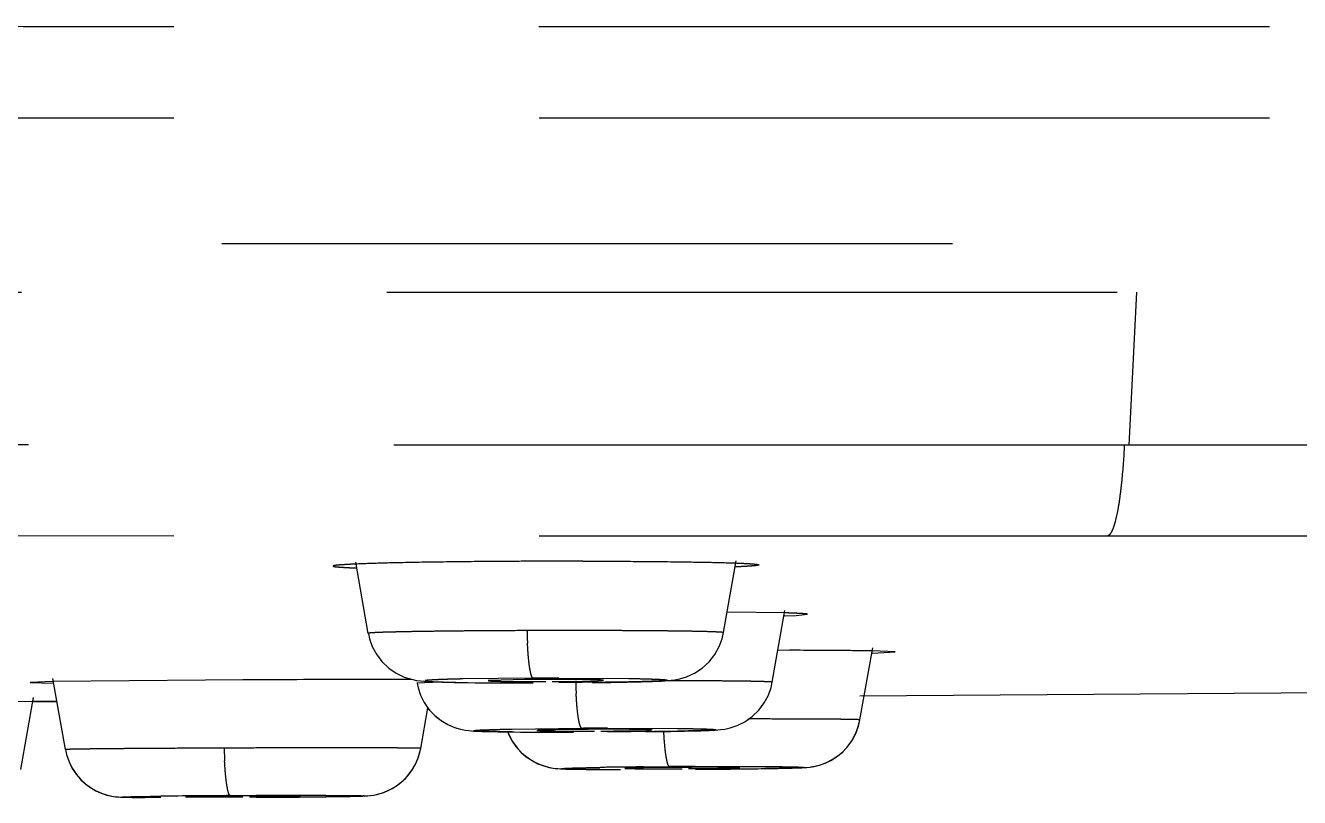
# Model space of a CAD drawing. Header units: millimetres. Extents: x 1236 to 1656, y -100 to 494.
# Drawn here: x 1496.357 to 1498.571, y 344.75 to 346.093 of the extents above; entities that cross this region are included whole.
import ezdxf

# ---------------------------------------------------------------- set-up
doc = ezdxf.new("R2010")
doc.units = ezdxf.units.MM
doc.header["$LTSCALE"] = 0.1
doc.linetypes.add('HIDDENX2', pattern=[19.05, 12.7, -6.35])
doc.layers.add('HIDDEN', color=8, linetype='HIDDENX2')

msp = doc.modelspace()

# ---------------------------------------------------------------- linework, layer by layer
at = {"layer": 'HIDDEN'}
for p, q in [((1493.4394, 345.932), (1507.6018, 345.932)), ((1507.4931, 345.7133), (1495.6742, 345.7133)), ((1474.1245, 345.6287), (1512.7541, 345.6287)), ((1498.2878, 345.6288), (1498.2749, 345.3628)), ((1498.2668, 345.3627), (1493.4417, 345.3641)), ((1498.2749, 345.3628), (1498.2668, 345.3627)), ((1503.0116, 345.3635), (1498.2749, 345.363)), ((1493.4393, 345.2064), (1498.2376, 345.2049)), ((1498.2376, 345.2049), (1498.6849, 345.2049)), ((1496.9525, 345.0355), (1496.9306, 345.1594)), ((1497.5701, 345.0367), (1497.5921, 345.1615)), ((1497.6772, 345.071), (1497.5768, 345.0726)), ((1497.6548, 344.9505), (1497.6768, 345.0755)), ((1497.676, 345.0658), (1497.6962, 345.0666)), ((1497.6962, 345.0666), (1497.7162, 345.0686)), ((1497.2612, 345.0403), (1497.2284, 345.0402)), ((1496.9525, 345.0355), (1496.9525, 345.0355)), ((1497.6848, 345.0059), (1497.6652, 345.006)), ((1497.8073, 344.885), (1497.8294, 345.0102)), ((1497.8288, 345.0012), (1497.8687, 345.0033)), ((1497.8687, 345.0033), (1497.8296, 345.0049)), ((1496.4041, 344.9515), (1496.3648, 344.95)), ((1496.3648, 344.95), (1496.4045, 344.9489)), ((1496.6697, 344.9542), (1496.4041, 344.9515)), ((1496.426, 344.8334), (1496.4042, 344.957)), ((1496.7346, 344.9546), (1496.6697, 344.9542)), ((1497.0773, 344.9506), (1497.0371, 344.9489)), ((1497.0371, 344.9489), (1497.0371, 344.9489)), ((1497.0827, 344.9507), (1497.0773, 344.9506)), ((1497.2391, 344.9577), (1497.1173, 344.9562)), ((1497.1631, 344.9536), (1497.1612, 344.9532)), ((1497.2247, 344.9552), (1497.1631, 344.9536)), ((1497.2836, 344.9578), (1497.4052, 344.957)), ((1497.4055, 344.9509), (1497.284, 344.9494)), ((1497.2977, 344.9517), (1497.3514, 344.9529)), ((1497.3514, 344.9529), (1497.3593, 344.9534)), ((1497.3593, 344.9534), (1497.3612, 344.9538)), ((1497.807, 344.9267), (1498.7687, 344.9335)), ((1496.3701, 344.9167), (1496.3244, 344.9165)), ((1496.3483, 344.7987), (1496.3703, 344.9238)), ((1496.4097, 344.9168), (1496.3701, 344.9167)), ((1496.3702, 344.9167), (1496.4039, 344.9168)), ((1496.4039, 344.9168), (1496.4097, 344.9168)), ((1497.0436, 344.8354), (1497.0561, 344.906)), ((1497.2028, 344.869), (1497.3239, 344.8703)), ((1497.2477, 344.867), (1497.2458, 344.8667)), ((1497.3093, 344.8684), (1497.2477, 344.867)), ((1497.3458, 344.8686), (1497.3348, 344.8686)), ((1497.3683, 344.8705), (1497.4899, 344.8701)), ((1497.4903, 344.8653), (1497.3689, 344.8639)), ((1497.3824, 344.8657), (1497.4361, 344.8667)), ((1497.4361, 344.8667), (1497.4439, 344.8672)), ((1497.4439, 344.8672), (1497.4458, 344.8675)), ((1496.7346, 344.836), (1496.7019, 344.8359)), ((1497.4002, 344.801), (1497.3983, 344.8007)), ((1497.3983, 344.8007), (1497.4029, 344.8004)), ((1497.4616, 344.8021), (1497.4002, 344.801)), ((1497.4029, 344.8004), (1497.4133, 344.8002)), ((1497.431, 344.8032), (1497.4461, 344.8033)), ((1497.4461, 344.8033), (1497.4764, 344.8036)), ((1497.4983, 344.8024), (1497.4871, 344.8024)), ((1497.5208, 344.8038), (1497.6424, 344.8038)), ((1497.5982, 344.8018), (1497.5217, 344.8025)), ((1497.5349, 344.8004), (1497.5885, 344.8012)), ((1497.5885, 344.8012), (1497.5963, 344.8016)), ((1497.5963, 344.8016), (1497.5982, 344.8018)), ((1496.542, 344.7502), (1496.5523, 344.7501)), ((1496.5523, 344.7501), (1496.5646, 344.75)), ((1496.6365, 344.7514), (1496.6346, 344.7513)), ((1496.6346, 344.7513), (1496.7133, 344.7509)), ((1496.698, 344.7523), (1496.6365, 344.7514)), ((1496.7128, 344.7533), (1496.7571, 344.7535)), ((1496.7133, 344.7509), (1496.7346, 344.751)), ((1496.7346, 344.7525), (1496.7235, 344.7525)), ((1496.758, 344.7526), (1496.7346, 344.7525)), ((1496.8346, 344.7523), (1496.758, 344.7526)), ((1496.7712, 344.7513), (1496.8248, 344.7519)), ((1496.8248, 344.7519), (1496.8327, 344.7521)), ((1496.8327, 344.7521), (1496.8346, 344.7523)), ((1496.855, 344.751), (1496.8753, 344.7513)), ((1496.8753, 344.7513), (1496.8932, 344.7515)), ((1496.8932, 344.7515), (1496.9084, 344.7517)), ((1496.9084, 344.7517), (1496.9211, 344.7519)), ((1496.9211, 344.7519), (1496.9313, 344.7521)), ((1496.9424, 344.7525), (1496.9454, 344.7526)), ((1496.9453, 344.7526), (1496.9483, 344.7527)), ((1496.9479, 344.7527), (1496.9515, 344.7529))]:
    msp.add_line(p, q, dxfattribs=at)
for points in [[(1496.9526, 345.0355), (1496.9547, 345.0261), (1496.9595, 345.0127), (1496.9667, 344.9992), (1496.9763, 344.9865), (1496.988, 344.9752), (1497.0012, 344.9662), (1497.0149, 344.9595), (1497.0274, 344.9556), (1497.0364, 344.9537), (1497.0435, 344.9528), (1497.049, 344.9523), (1497.054, 344.9519), (1497.0598, 344.9516), (1497.0662, 344.9513), (1497.0735, 344.951), (1497.0819, 344.9508), (1497.0913, 344.9505)], [(1497.4465, 344.9519), (1497.4546, 344.9523), (1497.4617, 344.9526), (1497.4679, 344.953), (1497.4733, 344.9534), (1497.4789, 344.9539), (1497.4855, 344.9548), (1497.494, 344.9564), (1497.5059, 344.96), (1497.5194, 344.9662), (1497.5327, 344.9748), (1497.5449, 344.986), (1497.5549, 344.9988), (1497.5626, 345.0125), (1497.5676, 345.0262), (1497.5701, 345.0367)], [(1497.0372, 344.9489), (1497.039, 344.9409), (1497.0433, 344.9279), (1497.0497, 344.9152), (1497.058, 344.9033), (1497.068, 344.8926), (1497.0792, 344.8837)], [(1497.0913, 344.9505), (1497.1017, 344.9503), (1497.1131, 344.9501), (1497.1253, 344.9499), (1497.1386, 344.9497), (1497.1527, 344.9496), (1497.1677, 344.9495), (1497.1835, 344.9494), (1497.2, 344.9493), (1497.2172, 344.9493), (1497.2394, 344.9492)], [(1497.3415, 344.9498), (1497.3584, 344.95), (1497.3743, 344.9502), (1497.3891, 344.9505), (1497.4028, 344.9508), (1497.4155, 344.951), (1497.427, 344.9513)], [(1497.427, 344.9513), (1497.4373, 344.9516), (1497.4465, 344.9519)], [(1497.5384, 344.8664), (1497.545, 344.8667), (1497.5506, 344.867), (1497.5556, 344.8672), (1497.5601, 344.8676), (1497.5652, 344.868), (1497.5724, 344.8691), (1497.5817, 344.8711), (1497.5937, 344.8751), (1497.607, 344.8817), (1497.6198, 344.8906), (1497.6314, 344.9019), (1497.6409, 344.9145), (1497.648, 344.9281), (1497.6527, 344.9415), (1497.6548, 344.9506)], [(1497.0561, 344.9061), (1497.0592, 344.9018), (1497.0698, 344.891)], [(1497.0698, 344.891), (1497.0816, 344.8821), (1497.094, 344.8753), (1497.1057, 344.8708)], [(1497.0792, 344.8837), (1497.091, 344.8767), (1497.1025, 344.8718), (1497.1129, 344.8688), (1497.1215, 344.8671), (1497.1273, 344.8663), (1497.1319, 344.8659), (1497.136, 344.8656), (1497.1401, 344.8654), (1497.1447, 344.8652), (1497.1499, 344.865), (1497.1558, 344.8649), (1497.1624, 344.8647), (1497.1698, 344.8645), (1497.1779, 344.8644)], [(1497.7205, 344.8029), (1497.7277, 344.8041), (1497.7368, 344.8063), (1497.7468, 344.8099), (1497.7568, 344.8146), (1497.7666, 344.8208), (1497.7761, 344.8285), (1497.785, 344.8377), (1497.793, 344.8485), (1497.7996, 344.8606), (1497.8046, 344.8738), (1497.8072, 344.885)], [(1497.7217, 344.8031), (1497.7291, 344.8044), (1497.7385, 344.8068), (1497.7489, 344.8107), (1497.7588, 344.8158), (1497.7686, 344.8223), (1497.7779, 344.8302), (1497.7865, 344.8396), (1497.7942, 344.8504), (1497.8004, 344.8624), (1497.805, 344.8755), (1497.8072, 344.885)], [(1497.1779, 344.8644), (1497.1867, 344.8643), (1497.1962, 344.8641), (1497.2063, 344.864), (1497.2171, 344.8639), (1497.2286, 344.8639), (1497.2407, 344.8638), (1497.2533, 344.8637), (1497.2666, 344.8637), (1497.2804, 344.8637), (1497.2946, 344.8637), (1497.3094, 344.8637)], [(1497.195, 344.8642), (1497.1958, 344.8618), (1497.2017, 344.8498), (1497.2092, 344.8388), (1497.2177, 344.8291), (1497.2271, 344.8209), (1497.2372, 344.8141), (1497.2474, 344.8088), (1497.2576, 344.8049), (1497.2669, 344.8024), (1497.2742, 344.801), (1497.28, 344.8004)], [(1497.1951, 344.8642), (1497.1968, 344.8595), (1497.2033, 344.8473), (1497.2112, 344.8363), (1497.2203, 344.8267), (1497.2302, 344.8187), (1497.2407, 344.8121), (1497.2512, 344.8072), (1497.2615, 344.8037), (1497.2705, 344.8017), (1497.2771, 344.8007)], [(1497.435, 344.8644), (1497.4503, 344.8646), (1497.4648, 344.8648), (1497.4783, 344.865), (1497.4909, 344.8652), (1497.5024, 344.8655), (1497.513, 344.8657)], [(1497.513, 344.8657), (1497.5224, 344.8659), (1497.5309, 344.8662), (1497.5384, 344.8664)], [(1496.426, 344.8334), (1496.428, 344.8245), (1496.4323, 344.8119), (1496.4381, 344.8003), (1496.4451, 344.7899)], [(1496.426, 344.8334), (1496.4279, 344.8248), (1496.4322, 344.8122), (1496.4379, 344.8007), (1496.4448, 344.7903), (1496.4525, 344.7813), (1496.4608, 344.7736), (1496.4697, 344.7671), (1496.4789, 344.7618), (1496.4883, 344.7575), (1496.4974, 344.7544), (1496.5059, 344.7524), (1496.513, 344.7513), (1496.518, 344.7509), (1496.5217, 344.7506), (1496.5247, 344.7505), (1496.5274, 344.7504), (1496.5304, 344.7504), (1496.5338, 344.7503), (1496.542, 344.7502)], [(1496.9512, 344.7529), (1496.9562, 344.7534), (1496.9626, 344.7543), (1496.9707, 344.7561), (1496.9796, 344.7589), (1496.9883, 344.7626), (1496.997, 344.7673), (1497.0055, 344.7731), (1497.0136, 344.78), (1497.0212, 344.7879), (1497.028, 344.7969), (1497.0338, 344.8067), (1497.0385, 344.8173), (1497.0421, 344.8285), (1497.0436, 344.8355)], [(1496.9557, 344.7533), (1496.9621, 344.7542), (1496.9696, 344.7558), (1496.9774, 344.7582), (1496.9856, 344.7614), (1496.9938, 344.7654), (1497.0018, 344.7704), (1497.0097, 344.7764), (1497.017, 344.7833), (1497.0238, 344.7912), (1497.0299, 344.7998), (1497.035, 344.809), (1497.0392, 344.8189), (1497.0423, 344.8294), (1497.0436, 344.8355)], [(1497.2771, 344.8007), (1497.2822, 344.8002), (1497.2858, 344.7999), (1497.2889, 344.7998), (1497.2923, 344.7996), (1497.296, 344.7995), (1497.3003, 344.7994), (1497.3052, 344.7993), (1497.3107, 344.7992), (1497.3169, 344.7991), (1497.3239, 344.799), (1497.3314, 344.7989)], [(1497.3314, 344.7989), (1497.3395, 344.7988), (1497.3483, 344.7988), (1497.3576, 344.7987), (1497.3675, 344.7987), (1497.3782, 344.7986), (1497.3896, 344.7986)], [(1497.5866, 344.7995), (1497.6019, 344.7997), (1497.6164, 344.7999), (1497.6298, 344.8001), (1497.6424, 344.8002), (1497.6538, 344.8004), (1497.6643, 344.8006)], [(1497.6643, 344.8006), (1497.6737, 344.8008), (1497.682, 344.801), (1497.6893, 344.8012)], [(1497.6893, 344.8012), (1497.6957, 344.8014), (1497.7012, 344.8016), (1497.706, 344.8018), (1497.7102, 344.802), (1497.7147, 344.8023), (1497.7205, 344.8029)], [(1496.4451, 344.7899), (1496.4529, 344.781), (1496.4612, 344.7733), (1496.4702, 344.7668), (1496.4794, 344.7615), (1496.4889, 344.7573), (1496.498, 344.7543), (1496.5065, 344.7523), (1496.5088, 344.752)], [(1496.8201, 344.7507), (1496.8323, 344.7508), (1496.855, 344.751)], [(1496.9313, 344.7521), (1496.9355, 344.7522), (1496.9392, 344.7523), (1496.9425, 344.7525)]]:
    msp.add_lwpolyline(points, dxfattribs=at)
for centre, radius, start, end in [((1497.3148, 325.162), 19.999, 90.15363, 90.33176), ((1497.3131, 325.9402), 19.2208, 89.96303, 90.15466), ((1498.043, 345.0591), 0.8148, 181.3238, 182.8731), ((1497.6748, 331.5538), 13.4522, 89.54263, 89.95717), ((1497.7475, 340.1518), 4.8538, 89.0312, 89.5906), ((1496.9511, 303.9081), 41.047, 90.04141, 90.30217), ((1496.9391, 318.5346), 26.4205, 89.92382, 90.03834), ((1496.9581, 329.6773), 15.2778, 89.72538, 89.93967), ((1497.2731, 340.3576), 4.5979, 90.2848, 90.6028), ((1497.2906, 334.4809), 10.4769, 90.03865, 90.28156), ((1497.2477, 349.8112), 4.8597, 269.9027, 270.1587), ((1497.275, 339.9794), 4.9761, 90.1587, 90.2856), ((1497.2747, 340.1058), 4.8497, 89.8856, 90.1589), ((1497.2494, 349.5496), 4.5981, 270.2848, 270.6028), ((1498.1257, 344.9723), 0.8129, 181.366, 182.9237), ((1497.368, 339.0203), 5.8483, 90.32602, 90.57588), ((1497.399, 331.5422), 13.3283, 90.13221, 90.32301), ((1497.3214, 351.0514), 6.186, 270.02726, 270.22617), ((1497.3702, 338.6985), 6.1702, 90.0101, 90.2264), ((1497.3236, 350.714), 5.8486, 270.32601, 270.57587), ((1497.5141, 344.8553), 0.8124, 181.37, 182.9377), ((1497.4926, 336.1633), 8.6401, 90.67464, 90.91008), ((1497.4043, 354.0258), 9.2272, 269.6956, 269.91646), ((1497.5506, 331.3884), 13.4153, 90.51116, 90.68263), ((1497.439, 346.7931), 1.9931, 269.2637, 269.7187), ((1497.4577, 350.1799), 5.3799, 269.6962, 270.2057), ((1497.5392, 336.7858), 8.0167, 90.37272, 90.55491), ((1497.5945, 326.528), 18.276, 90.23113, 90.37017), ((1497.4539, 353.2876), 8.4876, 270.15612, 270.29936), ((1497.5425, 336.341), 8.4615, 90.14063, 90.29957), ((1497.4572, 352.8173), 8.0173, 270.37271, 270.5549), ((1497.4536, 357.0683), 12.2695, 270.3171, 270.88422), ((1496.8087, 326.0335), 18.72, 90.29348, 90.66419), ((1496.7937, 332.5521), 12.2006, 90.32934, 90.44911), ((1496.6756, 356.9519), 12.201, 270.32934, 270.4491), ((1496.8525, 321.5301), 23.2236, 89.9351, 90.23533), ((1496.6623, 363.4207), 18.6706, 270.29303, 270.66578)]:
    msp.add_arc(centre, radius, start, end, dxfattribs=at)
for points, knots in [([(1493.4392, 346.091), (1494.1797, 346.0913), (1495.6579, 346.0916), (1497.8688, 346.0909), (1500.0625, 346.0913), (1501.8744, 346.0911), (1503.3035, 346.0913), (1504.3512, 346.0917), (1505.3739, 346.0925), (1506.207, 346.0929), (1506.8541, 346.0925), (1507.4668, 346.0917), (1508.1908, 346.0906), (1509.0022, 346.0907), (1509.5171, 346.0912), (1509.7604, 346.0913)], [0, 0, 0, 0, 0.136111, 0.271708, 0.406381, 0.539336, 0.604747, 0.669067, 0.731911, 0.792739, 0.82219, 0.850865, 0.905361, 0.95527, 1, 1, 1, 1]), ([(1498.2668, 345.3627), (1498.2658, 345.3421), (1498.2637, 345.3123), (1498.2594, 345.2747), (1498.2559, 345.2513), (1498.2523, 345.2345), (1498.2492, 345.2237), (1498.247, 345.2173), (1498.2447, 345.2123), (1498.2424, 345.2085), (1498.2402, 345.206), (1498.2384, 345.205), (1498.2375, 345.2049)], [0, 0, 0, 0, 0.378693, 0.548535, 0.695806, 0.814649, 0.862981, 0.903951, 0.937664, 0.964371, 0.984661, 1, 1, 1, 1]), ([(1496.9303, 345.156), (1496.9273, 345.1558), (1496.9216, 345.1556), (1496.9136, 345.1551), (1496.9069, 345.1547), (1496.9013, 345.1543), (1496.8971, 345.1539), (1496.8938, 345.1534), (1496.8923, 345.1532), (1496.8912, 345.1527), (1496.8913, 345.1525)], [0, 0, 0, 0, 0.232002, 0.434383, 0.606566, 0.747985, 0.858095, 0.936415, 0.98296, 1, 1, 1, 1]), ([(1496.8913, 345.1525), (1496.8913, 345.1524), (1496.8916, 345.1522), (1496.8921, 345.152), (1496.8929, 345.1518), (1496.8947, 345.1515), (1496.8976, 345.1512), (1496.902, 345.1508), (1496.9077, 345.1504), (1496.9145, 345.15), (1496.9225, 345.1496), (1496.9282, 345.1494), (1496.9313, 345.1493)], [0, 0, 0, 0, 0.007569, 0.021662, 0.043049, 0.071913, 0.152283, 0.262943, 0.403665, 0.573848, 0.772845, 1, 1, 1, 1]), ([(1497.199, 345.1607), (1497.1713, 345.1605), (1497.1186, 345.1601), (1497.0448, 345.1591), (1496.983, 345.1578), (1496.9461, 345.1566), (1496.9303, 345.156)], [0, 0, 0, 0, 0.309304, 0.588654, 0.823084, 1, 1, 1, 1]), ([(1497.3255, 345.161), (1497.3531, 345.161), (1497.4055, 345.1609), (1497.4788, 345.1602), (1497.5403, 345.1593), (1497.5769, 345.1584), (1497.5926, 345.1578)], [0, 0, 0, 0, 0.309619, 0.588926, 0.823212, 1, 1, 1, 1]), ([(1497.6315, 345.1546), (1497.6315, 345.1545), (1497.6313, 345.1543), (1497.6307, 345.1541), (1497.6299, 345.1539), (1497.6282, 345.1536), (1497.6253, 345.1532), (1497.6208, 345.1528), (1497.6151, 345.1523), (1497.6083, 345.1519), (1497.6002, 345.1515), (1497.5945, 345.1512), (1497.5914, 345.1511)], [0, 0, 0, 0, 0.007201, 0.020852, 0.041846, 0.070395, 0.150431, 0.261113, 0.401997, 0.572505, 0.772041, 1, 1, 1, 1]), ([(1497.5926, 345.1578), (1497.5957, 345.1577), (1497.6013, 345.1575), (1497.6092, 345.1571), (1497.6159, 345.1567), (1497.6214, 345.1563), (1497.6257, 345.1559), (1497.6288, 345.1555), (1497.6306, 345.1551), (1497.6313, 345.1549), (1497.6315, 345.1546), (1497.6315, 345.1546)], [0, 0, 0, 0, 0.231028, 0.432732, 0.60449, 0.745692, 0.855749, 0.934253, 0.981422, 0.993712, 1, 1, 1, 1]), ([(1497.7162, 345.0686), (1497.7162, 345.0687), (1497.716, 345.0688), (1497.7156, 345.0689), (1497.7148, 345.0691), (1497.7132, 345.0693), (1497.7103, 345.0696), (1497.706, 345.0699), (1497.7005, 345.0702), (1497.6938, 345.0705), (1497.6859, 345.0708), (1497.6803, 345.071), (1497.6772, 345.071)], [0, 0, 0, 0, 0.005492, 0.017639, 0.037409, 0.064975, 0.14367, 0.253865, 0.395249, 0.56718, 0.768989, 1, 1, 1, 1]), ([(1497.2284, 345.0402), (1497.21, 345.0402), (1497.174, 345.04), (1497.1299, 345.0397), (1497.0964, 345.0394), (1497.0733, 345.0391), (1497.0518, 345.0388), (1497.032, 345.0385), (1497.0142, 345.0382), (1496.9984, 345.0378), (1496.9848, 345.0375), (1496.9749, 345.0372), (1496.9682, 345.0369), (1496.9641, 345.0367), (1496.9606, 345.0365), (1496.9578, 345.0363), (1496.9555, 345.0361), (1496.954, 345.036), (1496.953, 345.0358), (1496.9526, 345.0357), (1496.9525, 345.0356), (1496.9525, 345.0355)], [0, 0, 0, 0, 0.200332, 0.390762, 0.479845, 0.563805, 0.642008, 0.71382, 0.778617, 0.835897, 0.885221, 0.926152, 0.943334, 0.958265, 0.970928, 0.98131, 0.989399, 0.995186, 0.998673, 0.999574, 1, 1, 1, 1]), ([(1497.5701, 345.0367), (1497.5701, 345.0368), (1497.57, 345.0369), (1497.5697, 345.0369), (1497.5692, 345.037), (1497.5682, 345.0372), (1497.5665, 345.0374), (1497.5639, 345.0375), (1497.5606, 345.0377), (1497.5566, 345.0379), (1497.5518, 345.0381), (1497.5441, 345.0384), (1497.5328, 345.0387), (1497.5172, 345.039), (1497.4992, 345.0393), (1497.4789, 345.0395), (1497.4565, 345.0398), (1497.4323, 345.04), (1497.4064, 345.0401), (1497.3692, 345.0403), (1497.3207, 345.0404), (1497.2813, 345.0404), (1497.2612, 345.0403)], [0, 0, 0, 0, 0.000448, 0.001412, 0.002959, 0.005102, 0.011172, 0.01961, 0.030392, 0.043492, 0.058883, 0.076538, 0.118516, 0.169009, 0.227456, 0.293289, 0.365931, 0.444689, 0.528807, 0.617529, 0.805388, 1, 1, 1, 1]), ([(1497.2391, 344.9576), (1497.2385, 344.9577), (1497.2377, 344.9587), (1497.2369, 344.9602), (1497.2358, 344.9629), (1497.2346, 344.9676), (1497.2332, 344.9747), (1497.232, 344.9836), (1497.2304, 344.9983), (1497.2297, 345.0101), (1497.2293, 345.0182)], [0, 0, 0, 0, 0.029664, 0.053509, 0.084564, 0.170206, 0.287229, 0.433426, 0.605264, 1, 1, 1, 1]), ([(1497.1173, 344.9562), (1497.1122, 344.9561), (1497.1026, 344.9559), (1497.0892, 344.9555), (1497.0777, 344.9551), (1497.0694, 344.9547), (1497.0637, 344.9544), (1497.0603, 344.9542), (1497.0574, 344.954), (1497.0551, 344.9538), (1497.0535, 344.9536), (1497.0525, 344.9534), (1497.052, 344.9533), (1497.0516, 344.9532), (1497.0514, 344.9531), (1497.0512, 344.953), (1497.0513, 344.9528), (1497.0515, 344.9527), (1497.0519, 344.9526), (1497.0524, 344.9525), (1497.0533, 344.9524), (1497.0548, 344.9522), (1497.0582, 344.9519), (1497.0639, 344.9515), (1497.0723, 344.9512), (1497.0827, 344.9508), (1497.1005, 344.9504), (1497.1147, 344.9501), (1497.1248, 344.95)], [0, 0, 0, 0, 0.108767, 0.204952, 0.287505, 0.355683, 0.384171, 0.408813, 0.429528, 0.446236, 0.458873, 0.463666, 0.46745, 0.470238, 0.472064, 0.473068, 0.473954, 0.475588, 0.478168, 0.481737, 0.486313, 0.498503, 0.514764, 0.559436, 0.619721, 0.694797, 0.783834, 1, 1, 1, 1]), ([(1497.1612, 344.9532), (1497.1612, 344.9532), (1497.1614, 344.9531), (1497.1616, 344.953), (1497.1621, 344.9529), (1497.163, 344.9528), (1497.1647, 344.9527), (1497.1671, 344.9525), (1497.1703, 344.9524), (1497.174, 344.9523), (1497.1784, 344.9521), (1497.1854, 344.952), (1497.1954, 344.9518), (1497.2088, 344.9516), (1497.2237, 344.9515), (1497.2341, 344.9515), (1497.2395, 344.9515)], [0, 0, 0, 0, 0.0016, 0.005255, 0.011143, 0.019268, 0.042149, 0.073696, 0.113675, 0.161848, 0.21797, 0.281678, 0.429801, 0.602078, 0.794175, 1, 1, 1, 1]), ([(1497.3612, 344.9538), (1497.3612, 344.9538), (1497.3611, 344.9539), (1497.3608, 344.9539), (1497.3603, 344.954), (1497.3594, 344.9541), (1497.3578, 344.9543), (1497.3554, 344.9544), (1497.3524, 344.9546), (1497.3487, 344.9547), (1497.3444, 344.9548), (1497.3375, 344.955), (1497.3277, 344.9552), (1497.3145, 344.9553), (1497.2999, 344.9554), (1497.2897, 344.9555), (1497.2844, 344.9555)], [0, 0, 0, 0, 0.001603, 0.00525, 0.011121, 0.019223, 0.042037, 0.073494, 0.113365, 0.161415, 0.217405, 0.280989, 0.428934, 0.601174, 0.793484, 1, 1, 1, 1]), ([(1497.4052, 344.957), (1497.4102, 344.9569), (1497.4196, 344.9568), (1497.4328, 344.9565), (1497.4443, 344.9561), (1497.4538, 344.9558), (1497.4605, 344.9555), (1497.4649, 344.9552), (1497.4674, 344.955), (1497.4693, 344.9548), (1497.4707, 344.9546), (1497.4714, 344.9544), (1497.472, 344.9542), (1497.4719, 344.954), (1497.4716, 344.9539), (1497.4713, 344.9538), (1497.4706, 344.9536), (1497.4693, 344.9534), (1497.4674, 344.9532), (1497.465, 344.953), (1497.4606, 344.9527), (1497.454, 344.9524), (1497.4445, 344.952), (1497.433, 344.9516), (1497.4198, 344.9512), (1497.4105, 344.951), (1497.4055, 344.9509)], [0, 0, 0, 0, 0.111828, 0.211259, 0.297264, 0.369046, 0.425876, 0.448458, 0.467034, 0.481532, 0.491953, 0.498346, 0.500979, 0.501926, 0.503648, 0.506318, 0.509978, 0.520312, 0.534701, 0.553138, 0.57556, 0.632027, 0.70344, 0.789126, 0.888327, 1, 1, 1, 1]), ([(1497.6548, 344.9505), (1497.6548, 344.9506), (1497.6544, 344.9507), (1497.6539, 344.9508), (1497.6528, 344.9509), (1497.6514, 344.951), (1497.6496, 344.9511), (1497.6473, 344.9512), (1497.6447, 344.9513), (1497.6405, 344.9515), (1497.6342, 344.9517), (1497.6255, 344.9519), (1497.6154, 344.9521), (1497.6038, 344.9522), (1497.5909, 344.9524), (1497.5712, 344.9526), (1497.5437, 344.9528), (1497.5078, 344.953), (1497.4826, 344.953), (1497.4694, 344.9531)], [0, 0, 0, 0, 0.001291, 0.004672, 0.010223, 0.01794, 0.02781, 0.039814, 0.053937, 0.070159, 0.108828, 0.155673, 0.210503, 0.272975, 0.342709, 0.419326, 0.59168, 0.786575, 1, 1, 1, 1]), ([(1497.3239, 344.8703), (1497.3233, 344.8704), (1497.3224, 344.8713), (1497.3216, 344.8728), (1497.3205, 344.8755), (1497.3193, 344.8801), (1497.3172, 344.8907), (1497.3153, 344.9079), (1497.3143, 344.9226), (1497.3139, 344.9308)], [0, 0, 0, 0, 0.029254, 0.052834, 0.083645, 0.16893, 0.28582, 0.60422, 1, 1, 1, 1]), ([(1497.8073, 344.885), (1497.8073, 344.885), (1497.8072, 344.8851), (1497.807, 344.8851), (1497.8067, 344.8851), (1497.8062, 344.8852), (1497.8052, 344.8853), (1497.8037, 344.8854), (1497.8017, 344.8854), (1497.7994, 344.8855), (1497.7966, 344.8856), (1497.7921, 344.8857), (1497.7855, 344.8858), (1497.7763, 344.8859), (1497.7656, 344.8861), (1497.7534, 344.8862), (1497.7398, 344.8863), (1497.7191, 344.8864), (1497.6903, 344.8865), (1497.6528, 344.8865), (1497.6264, 344.8866), (1497.6126, 344.8865)], [0, 0, 0, 0, 0.000379, 0.001263, 0.002689, 0.004663, 0.010256, 0.018032, 0.027973, 0.040061, 0.054278, 0.070603, 0.109503, 0.156607, 0.211693, 0.27439, 0.344305, 0.421048, 0.593413, 0.787787, 1, 1, 1, 1]), ([(1497.2026, 344.8641), (1497.1976, 344.8642), (1497.1882, 344.8643), (1497.175, 344.8645), (1497.1636, 344.8647), (1497.154, 344.865), (1497.1473, 344.8652), (1497.143, 344.8654), (1497.1405, 344.8656), (1497.1386, 344.8658), (1497.1374, 344.8659), (1497.1367, 344.866), (1497.1363, 344.8661), (1497.1361, 344.8661), (1497.1359, 344.8663), (1497.1366, 344.8665), (1497.1372, 344.8666), (1497.1387, 344.8668), (1497.1406, 344.867), (1497.1431, 344.8672), (1497.1474, 344.8674), (1497.1541, 344.8677), (1497.1637, 344.868), (1497.1751, 344.8684), (1497.1884, 344.8687), (1497.1978, 344.8689), (1497.2028, 344.869)], [0, 0, 0, 0, 0.111769, 0.211103, 0.296971, 0.368578, 0.425199, 0.447665, 0.466115, 0.480477, 0.490744, 0.494352, 0.496955, 0.498581, 0.49937, 0.501854, 0.508218, 0.518629, 0.533109, 0.55165, 0.574183, 0.630893, 0.702569, 0.788535, 0.888032, 1, 1, 1, 1]), ([(1497.2458, 344.8667), (1497.2458, 344.8666), (1497.246, 344.8666), (1497.2462, 344.8665), (1497.2467, 344.8665), (1497.2477, 344.8664), (1497.2493, 344.8663), (1497.2518, 344.8662), (1497.2549, 344.866), (1497.2587, 344.8659), (1497.2631, 344.8659), (1497.2701, 344.8657), (1497.2802, 344.8656), (1497.2936, 344.8655), (1497.3085, 344.8655), (1497.3189, 344.8654), (1497.3243, 344.8654)], [0, 0, 0, 0, 0.001456, 0.005053, 0.010909, 0.019015, 0.041881, 0.073431, 0.113427, 0.161627, 0.217784, 0.28153, 0.429732, 0.602079, 0.794213, 1, 1, 1, 1]), ([(1497.4458, 344.8675), (1497.4458, 344.8675), (1497.4457, 344.8676), (1497.4454, 344.8676), (1497.445, 344.8677), (1497.444, 344.8678), (1497.4424, 344.8679), (1497.44, 344.868), (1497.437, 344.8681), (1497.4333, 344.8682), (1497.429, 344.8683), (1497.4222, 344.8684), (1497.4124, 344.8685), (1497.3992, 344.8686), (1497.3846, 344.8687), (1497.3744, 344.8687), (1497.3691, 344.8687)], [0, 0, 0, 0, 0.001457, 0.005042, 0.010876, 0.018951, 0.04173, 0.073166, 0.113023, 0.161066, 0.217053, 0.280642, 0.428618, 0.600919, 0.793327, 1, 1, 1, 1]), ([(1497.4764, 344.8035), (1497.4758, 344.8036), (1497.4749, 344.8045), (1497.4741, 344.806), (1497.473, 344.8086), (1497.4718, 344.8133), (1497.4697, 344.8239), (1497.4678, 344.841), (1497.4667, 344.8558), (1497.4663, 344.864)], [0, 0, 0, 0, 0.028861, 0.052175, 0.082739, 0.16766, 0.284407, 0.603199, 1, 1, 1, 1]), ([(1497.4899, 344.8701), (1497.4949, 344.87), (1497.5043, 344.8699), (1497.5175, 344.8697), (1497.529, 344.8695), (1497.5386, 344.8692), (1497.5453, 344.869), (1497.5497, 344.8688), (1497.5521, 344.8686), (1497.5541, 344.8684), (1497.5553, 344.8683), (1497.5573, 344.8679), (1497.5554, 344.8675), (1497.5542, 344.8674), (1497.5522, 344.8672), (1497.5498, 344.8671), (1497.5454, 344.8668), (1497.5388, 344.8665), (1497.5293, 344.8662), (1497.5179, 344.8659), (1497.5047, 344.8655), (1497.4953, 344.8654), (1497.4903, 344.8653)], [0, 0, 0, 0, 0.112, 0.211587, 0.29773, 0.369628, 0.426549, 0.449165, 0.467764, 0.482273, 0.492685, 0.501395, 0.509876, 0.520152, 0.5345, 0.552912, 0.575317, 0.631779, 0.703217, 0.788953, 0.88823, 1, 1, 1, 1]), ([(1496.7019, 344.8359), (1496.6833, 344.8358), (1496.6473, 344.8357), (1496.6032, 344.8354), (1496.5698, 344.8352), (1496.5468, 344.8351), (1496.5253, 344.8349), (1496.5056, 344.8347), (1496.4878, 344.8346), (1496.4721, 344.8344), (1496.4587, 344.8342), (1496.4488, 344.8341), (1496.4421, 344.8339), (1496.438, 344.8339), (1496.4345, 344.8338), (1496.4316, 344.8337), (1496.4295, 344.8336), (1496.4282, 344.8336), (1496.4275, 344.8335), (1496.4269, 344.8335), (1496.4265, 344.8335), (1496.4262, 344.8334), (1496.4261, 344.8334), (1496.426, 344.8334)], [0, 0, 0, 0, 0.201627, 0.391501, 0.480301, 0.564135, 0.642276, 0.714, 0.778586, 0.835503, 0.88445, 0.92514, 0.9423, 0.957289, 0.970073, 0.980626, 0.988919, 0.99221, 0.994927, 0.997065, 0.998624, 0.9996, 1, 1, 1, 1]), ([(1497.0436, 344.8354), (1497.0436, 344.8355), (1497.0434, 344.8355), (1497.0432, 344.8355), (1497.0427, 344.8355), (1497.042, 344.8356), (1497.0412, 344.8356), (1497.0397, 344.8357), (1497.0374, 344.8357), (1497.034, 344.8358), (1497.03, 344.8359), (1497.0252, 344.8359), (1497.0197, 344.836), (1497.0136, 344.836), (1497.004, 344.8361), (1496.9905, 344.8361), (1496.9725, 344.8362), (1496.9522, 344.8363), (1496.9298, 344.8363), (1496.9056, 344.8363), (1496.8797, 344.8363), (1496.8425, 344.8363), (1496.794, 344.8362), (1496.7546, 344.8361), (1496.7346, 344.836)], [0, 0, 0, 0, 0.000358, 0.001305, 0.002856, 0.00501, 0.007763, 0.011113, 0.019589, 0.030411, 0.043549, 0.058978, 0.076668, 0.096591, 0.118708, 0.169249, 0.227729, 0.293581, 0.366227, 0.444975, 0.52907, 0.617757, 0.805516, 1, 1, 1, 1]), ([(1496.7128, 344.7532), (1496.7122, 344.7533), (1496.7113, 344.7541), (1496.7105, 344.7556), (1496.7094, 344.7582), (1496.7082, 344.7629), (1496.7061, 344.7735), (1496.7042, 344.7906), (1496.7031, 344.8054), (1496.7027, 344.8137)], [0, 0, 0, 0, 0.028431, 0.051477, 0.081794, 0.166361, 0.282972, 0.602167, 1, 1, 1, 1]), ([(1497.3553, 344.7988), (1497.3459, 344.7988), (1497.3326, 344.7989), (1497.3162, 344.7991), (1497.3067, 344.7993), (1497.3, 344.7995), (1497.2956, 344.7996), (1497.2932, 344.7997), (1497.2912, 344.7998), (1497.29, 344.7999), (1497.288, 344.8002), (1497.29, 344.8005), (1497.2912, 344.8006), (1497.2932, 344.8007), (1497.2956, 344.8008), (1497.3, 344.801), (1497.3067, 344.8013), (1497.3162, 344.8015), (1497.3327, 344.8019), (1497.3459, 344.8022), (1497.3553, 344.8023)], [0, 0, 0, 0, 0.211378, 0.297364, 0.369075, 0.425781, 0.44828, 0.466757, 0.481135, 0.491404, 0.499722, 0.50825, 0.518607, 0.533049, 0.551561, 0.574074, 0.630763, 0.702442, 0.788432, 1, 1, 1, 1]), ([(1497.6424, 344.8038), (1497.6519, 344.8038), (1497.6651, 344.8037), (1497.6816, 344.8035), (1497.6911, 344.8033), (1497.6978, 344.8031), (1497.7022, 344.803), (1497.7047, 344.8029), (1497.7067, 344.8028), (1497.7079, 344.8027), (1497.7099, 344.8024), (1497.708, 344.8021), (1497.7068, 344.802), (1497.7048, 344.8019), (1497.7024, 344.8017), (1497.698, 344.8015), (1497.6914, 344.8013), (1497.6819, 344.801), (1497.6655, 344.8007), (1497.6523, 344.8004), (1497.6429, 344.8003)], [0, 0, 0, 0, 0.2118, 0.298037, 0.370018, 0.427007, 0.44965, 0.46827, 0.482792, 0.493204, 0.5018, 0.510054, 0.520272, 0.534577, 0.552954, 0.575333, 0.631758, 0.703176, 0.788911, 1, 1, 1, 1]), ([(1496.5916, 344.7499), (1496.5822, 344.7499), (1496.569, 344.75), (1496.5525, 344.7501), (1496.5431, 344.7502), (1496.5351, 344.7503), (1496.5305, 344.7504), (1496.5224, 344.7508), (1496.5305, 344.7512), (1496.5352, 344.7513), (1496.5432, 344.7515), (1496.5525, 344.7517), (1496.5691, 344.752), (1496.5823, 344.7521), (1496.5917, 344.7522)], [0, 0, 0, 0, 0.211441, 0.297446, 0.369163, 0.425863, 0.466817, 0.499568, 0.532771, 0.573815, 0.630538, 0.702261, 0.788304, 1, 1, 1, 1]), ([(1496.8788, 344.7537), (1496.8882, 344.7536), (1496.9014, 344.7536), (1496.9179, 344.7535), (1496.9273, 344.7534), (1496.9354, 344.7533), (1496.94, 344.7532), (1496.9481, 344.7528), (1496.9401, 344.7524), (1496.9355, 344.7523), (1496.9276, 344.7521), (1496.9182, 344.7519), (1496.9018, 344.7516), (1496.8886, 344.7515), (1496.8792, 344.7513)], [0, 0, 0, 0, 0.211863, 0.298117, 0.370104, 0.427087, 0.468328, 0.501649, 0.534296, 0.575071, 0.63153, 0.702994, 0.788782, 1, 1, 1, 1])]:
    msp.add_open_spline(points, degree=3, knots=knots, dxfattribs=at)

doc.saveas('drawing.dxf')
